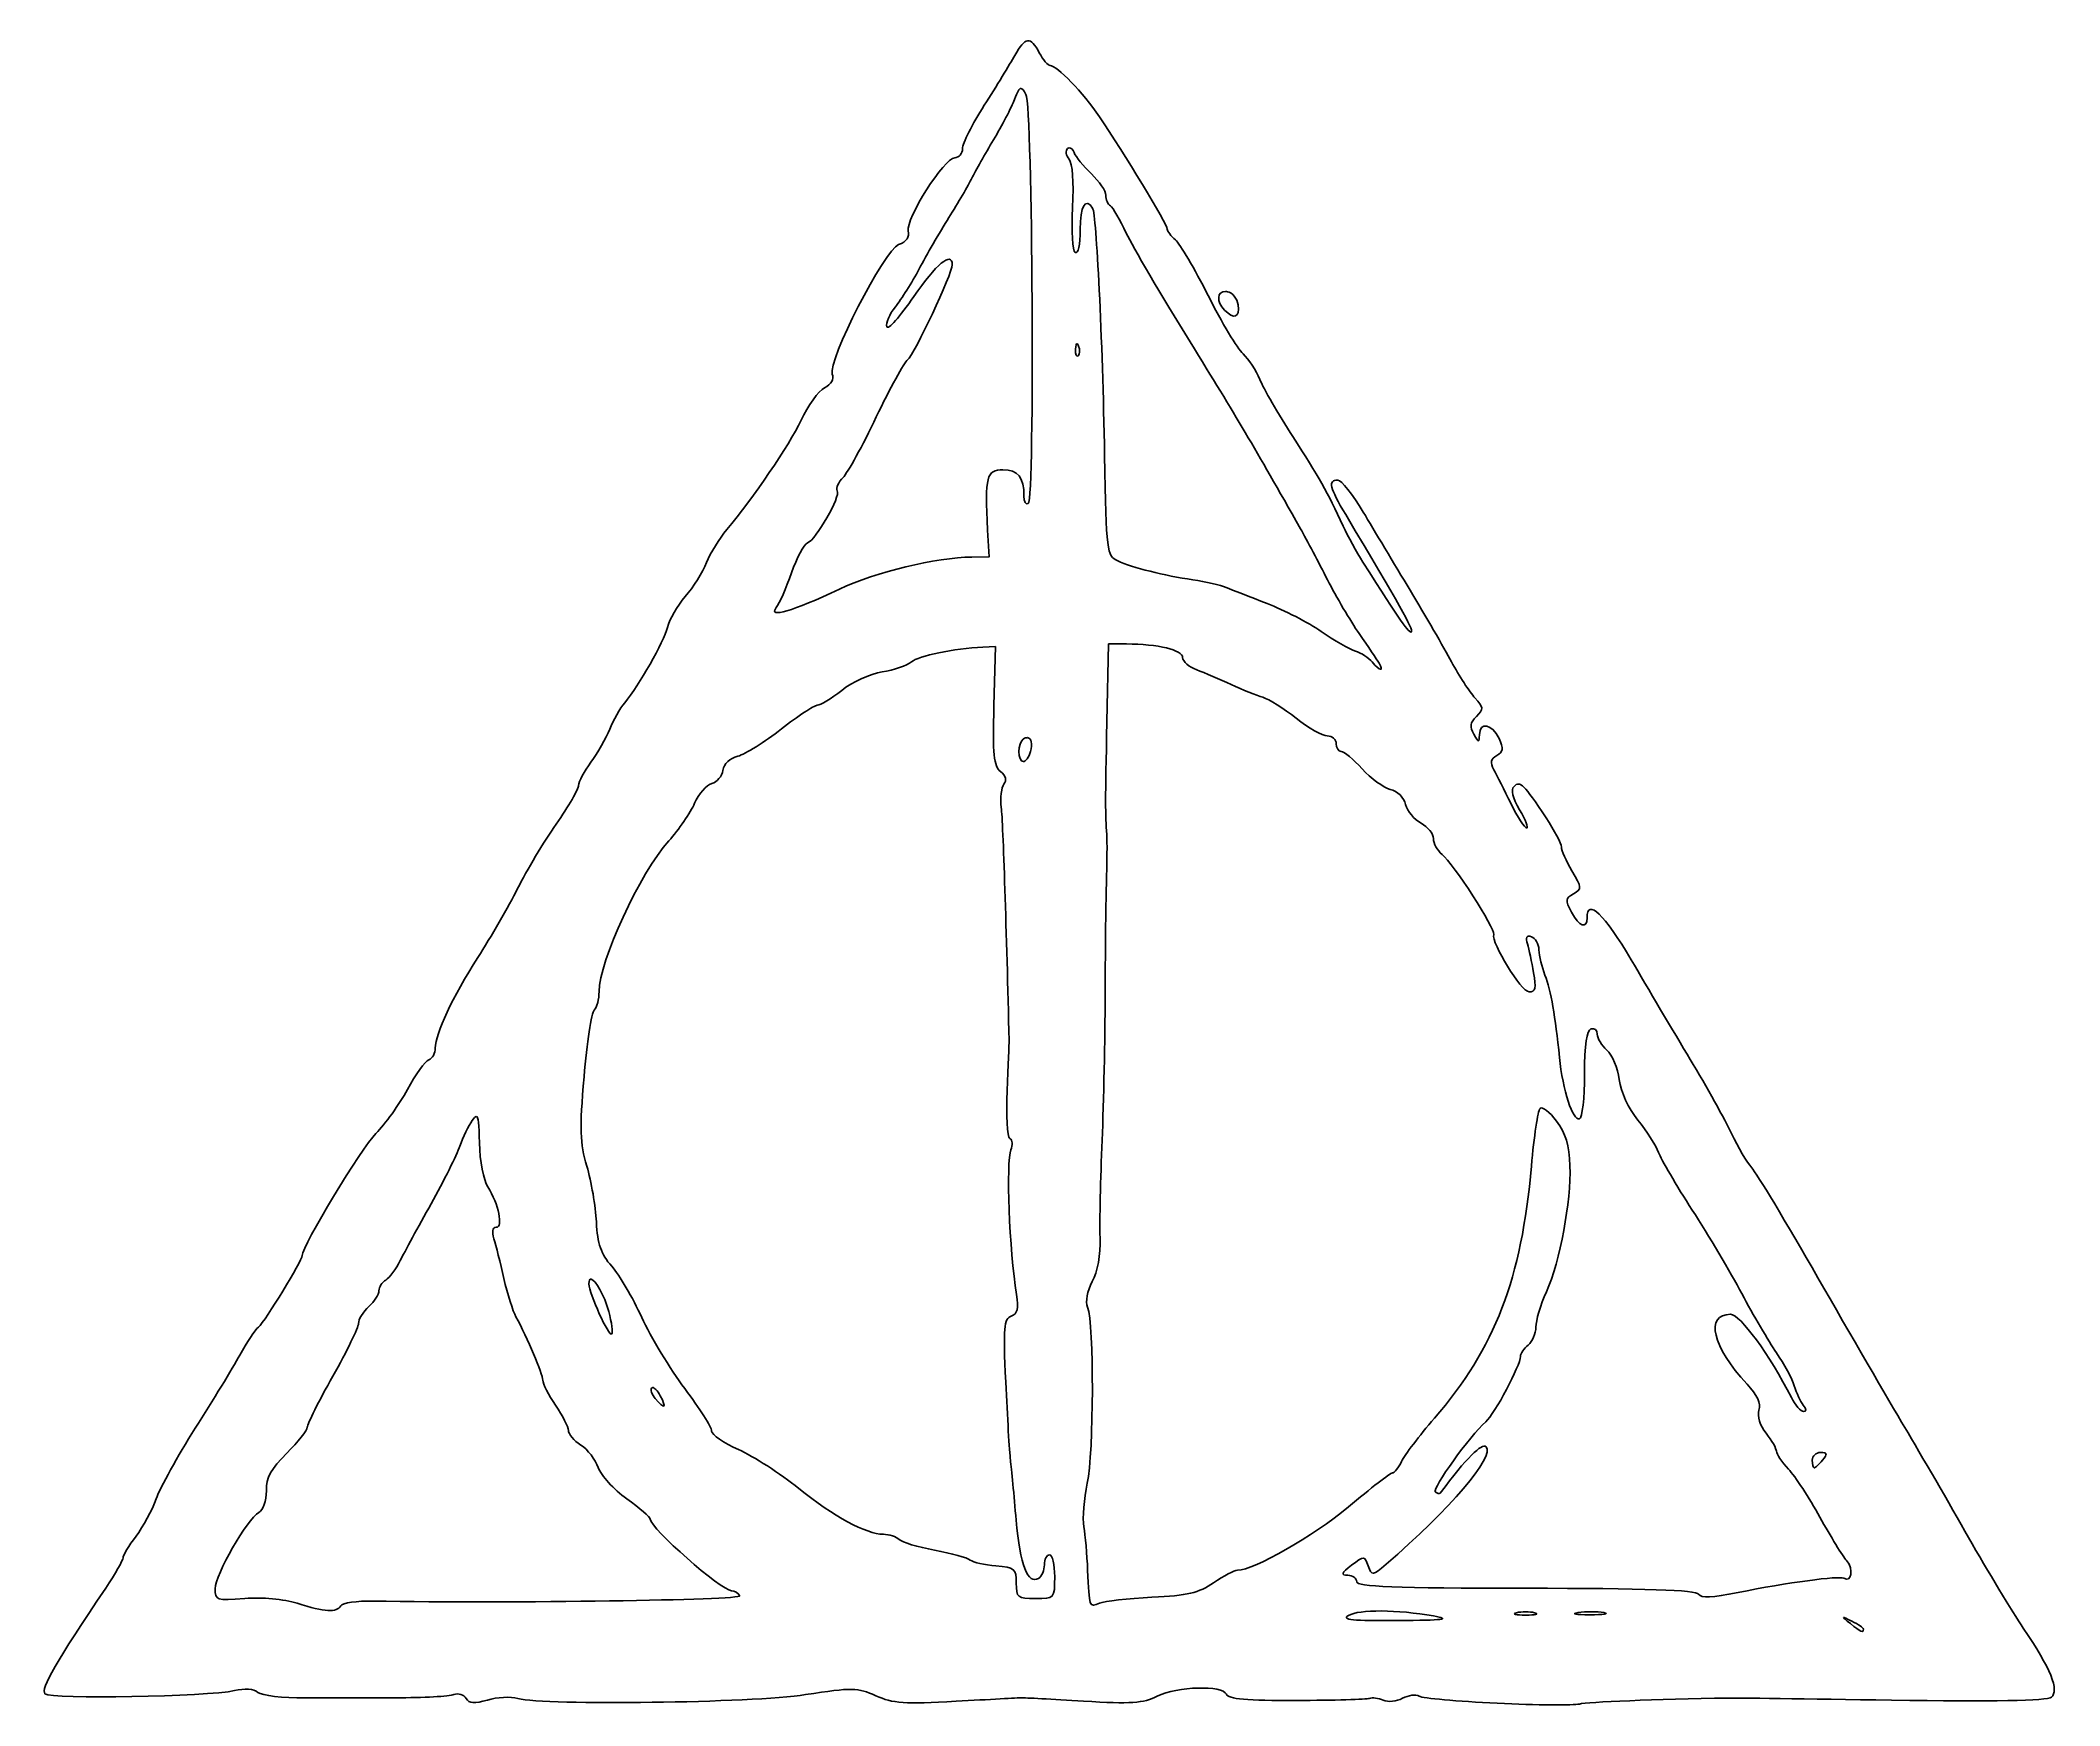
# Model space of a CAD drawing. Extents: x 45 to 156, y 129 to 221.
import ezdxf

# ---------------------------------------------------------------- set-up
doc = ezdxf.new("R2010")
doc.units = 0
doc.layers.add('Layer_1', color=7, linetype='CONTINUOUS')

msp = doc.modelspace()

# ---------------------------------------------------------------- linework, layer by layer
at = {"layer": 'Layer_1', "color": 7}
for points in [[(99.586409, 221.136242), (99.586409, 221.136242)], [(99.210481, 218.51356), (99.210481, 218.51356)], [(101.877261, 215.237135), (101.877261, 215.237135)], [(110.500473, 207.311762), (110.500473, 207.311762)], [(102.30776, 204.432765), (102.30776, 204.432765)], [(97.378243, 194.158662), (97.455411, 192.676996), (96.513938, 192.667076)], [(97.115864, 187.702829), (97.8126, 187.73866), (97.8126, 187.73866)], [(97.8126, 187.73866), (97.72661, 184.477119)], [(103.953138, 183.575329), (104.039128, 187.878668), (104.039128, 187.878668)], [(104.039128, 187.878668), (105.026906, 187.87591)], [(99.585309, 182.707716), (99.585309, 182.707716)], [(69.187438, 161.821067), (69.187438, 161.821067)], [(75.519799, 152.847284), (75.519799, 152.847284)], [(78.896546, 146.866597), (78.896546, 146.866597)], [(143.302742, 143.28866), (143.302742, 143.28866)], [(119.091716, 134.548591), (119.091716, 134.548591)], [(127.040239, 134.505044), (127.040239, 134.505044)], [(130.673297, 134.507248), (130.673297, 134.507248)], [(144.562271, 134.184236), (144.562271, 134.184236)]]:
    msp.add_lwpolyline(points, dxfattribs=at)
for points in [[(99.586409, 221.136242), (99.382614, 221.11301), (99.167267, 220.844216), (98.875342, 220.322096)], [(100.229128, 220.476438), (99.982551, 220.937171), (99.790205, 221.159472), (99.586409, 221.136242)], [(100.823889, 219.770882), (100.704478, 219.770882), (100.43681, 220.088382), (100.229128, 220.476438)], [(98.875342, 220.322096), (98.610922, 219.849168), (97.854934, 218.614491), (97.195239, 217.578699)], [(103.543585, 216.94866), (102.637923, 218.275184), (101.196654, 219.770882), (100.823889, 219.770882)], [(98.861564, 217.900607), (99.027271, 218.322834), (99.114579, 218.514028), (99.210481, 218.51356)], [(99.210481, 218.51356), (99.285072, 218.513193), (99.364622, 218.396954), (99.490499, 218.182829)], [(97.195239, 217.578699), (96.535545, 216.542904), (95.995795, 215.46937), (95.995795, 215.193037)], [(97.70401, 215.678107), (98.165471, 216.454218), (98.686496, 217.454532), (98.861564, 217.900607)], [(99.490499, 218.182829), (99.863405, 217.548492), (99.986414, 195.839124), (99.618382, 195.611667)], [(107.284684, 210.751895), (107.284684, 211.005585), (104.86659, 215.01086), (103.543585, 216.94866)], [(95.995795, 215.193037), (95.995795, 214.916702), (95.802072, 214.690882), (95.565296, 214.690882)], [(96.513385, 213.56144), (96.707046, 213.949496), (97.242551, 214.901996), (97.70401, 215.678107)], [(101.871199, 214.611507), (101.700096, 214.817676), (101.658716, 215.078718), (101.779697, 215.191384)], [(101.779697, 215.191384), (101.809942, 215.219549), (101.8434, 215.234149), (101.877261, 215.237135)], [(101.877261, 215.237135), (101.978847, 215.246098), (102.087528, 215.147176), (102.14901, 214.972551)], [(102.14901, 214.972551), (102.230984, 214.739718), (102.658153, 214.212747), (103.098202, 213.801219)], [(95.565296, 214.690882), (94.993186, 214.690882), (92.846076, 211.305378), (93.0049, 210.653781)], [(102.061368, 211.934805), (102.136902, 213.3733), (102.06561, 214.377257), (101.871199, 214.611507)], [(103.098202, 213.801219), (103.538251, 213.389691), (103.898017, 212.857318), (103.898017, 212.618313)], [(95.241181, 211.383591), (95.74703, 212.193343), (96.319727, 213.173385), (96.513385, 213.56144)], [(102.213503, 209.463706), (102.056763, 209.560585), (101.992046, 210.614625), (102.061368, 211.934805)], [(103.166003, 211.911103), (102.781309, 212.533556), (102.486906, 212.018046), (102.486906, 210.722683)], [(103.829666, 198.29002), (103.712916, 204.720866), (103.379369, 211.565872), (103.166003, 211.911103)], [(103.898017, 212.618313), (103.898017, 212.379305), (104.010519, 212.114405), (104.147716, 212.029614)], [(104.147716, 212.029614), (104.284913, 211.944821), (104.679917, 211.270693), (105.025802, 210.531409)], [(93.0049, 210.653781), (93.087856, 210.313443), (92.911569, 210.061303), (92.473529, 209.894758)], [(93.605725, 208.561368), (93.999425, 209.303839), (94.735328, 210.573839), (95.241181, 211.383591)], [(102.486906, 210.722683), (102.486906, 209.873699), (102.376026, 209.363261), (102.213503, 209.463706)], [(105.025802, 210.531409), (105.371688, 209.792125), (106.953863, 207.091496), (108.541453, 204.530329)], [(107.733372, 210.15438), (107.486617, 210.359166), (107.284684, 210.627975), (107.284684, 210.751895)], [(92.473529, 209.894758), (91.6896, 209.596709), (88.544852, 203.460806), (88.815113, 202.75652)], [(95.43135, 208.787366), (95.43135, 209.56039), (94.522228, 208.808431), (93.307518, 207.030643)], [(109.536397, 207.085764), (108.791629, 208.568622), (107.980124, 209.949591), (107.733372, 210.15438)], [(92.292729, 206.464545), (92.621058, 206.875319), (93.212023, 207.818898), (93.605725, 208.561368)], [(92.967968, 203.542551), (93.329407, 203.825039), (95.43135, 208.300369), (95.43135, 208.787366)], [(111.460689, 203.875486), (111.147005, 204.158346), (110.281164, 205.602906), (109.536397, 207.085764)], [(110.500473, 207.311762), (110.025451, 207.330482), (109.971916, 206.754427), (110.445903, 206.280437)], [(110.600795, 207.300188), (110.565413, 207.30693), (110.532141, 207.310514), (110.500473, 207.311762)], [(111.185082, 206.573686), (111.135482, 206.921353), (110.872434, 207.248414), (110.600795, 207.300188)], [(91.813174, 205.366523), (91.74876, 205.559763), (91.9644, 206.05377), (92.292729, 206.464545)], [(93.307518, 207.030643), (92.550124, 205.922159), (91.877586, 205.173285), (91.813174, 205.366523)], [(110.445903, 206.280437), (110.971446, 205.754894), (111.28421, 205.878886), (111.185082, 206.573686)], [(102.375008, 203.760283), (102.281228, 203.666503), (102.215036, 203.833192), (102.227284, 204.1307)], [(102.227284, 204.1307), (102.235745, 204.336183), (102.264983, 204.439242), (102.30776, 204.432765)], [(102.30776, 204.432765), (102.333428, 204.428879), (102.363823, 204.38545), (102.397608, 204.301024)], [(102.397608, 204.301024), (102.479145, 204.097296), (102.468787, 203.854063), (102.375008, 203.760283)], [(108.541453, 204.530329), (111.093989, 200.412473), (112.081214, 198.74036), (114.625216, 194.229218)], [(112.386731, 202.464375), (112.190908, 202.957623), (111.774374, 203.592623), (111.460689, 203.875486)], [(88.815113, 202.75652), (88.921226, 202.47999), (88.762109, 202.197497), (88.387369, 201.996944)], [(91.242114, 200.392356), (91.992769, 201.969699), (92.769363, 203.387329), (92.967968, 203.542551)], [(88.387369, 201.996944), (88.059158, 201.821289), (87.476068, 201.017947), (87.091464, 200.211559)], [(114.207397, 199.309771), (113.402034, 200.551549), (112.582554, 201.971124), (112.386731, 202.464375)], [(89.406016, 197.053647), (89.665048, 197.312676), (90.49146, 198.81501), (91.242114, 200.392356)], [(87.091464, 200.211559), (86.413332, 198.789734), (84.475478, 195.937616), (82.992626, 194.178508)], [(116.979457, 194.370882), (116.105632, 196.275803), (115.6596, 197.070634), (114.207397, 199.309771)], [(104.549002, 192.465329), (103.948168, 192.747077), (103.927216, 192.916856), (103.829666, 198.29002)], [(89.092924, 196.327145), (89.00607, 196.467678), (89.146987, 196.794615), (89.406016, 197.053647)], [(98.223256, 197.474774), (97.313217, 197.474774), (97.223699, 197.12282), (97.378243, 194.158662)], [(99.382461, 196.023976), (99.382461, 197.068134), (99.057435, 197.474774), (98.223256, 197.474774)], [(87.444792, 193.443737), (87.921406, 193.626631), (89.286224, 196.014381), (89.092924, 196.327145)], [(99.618382, 195.611667), (99.488642, 195.531482), (99.382461, 195.717065), (99.382461, 196.023976)], [(116.679046, 196.910882), (116.135579, 196.910882), (116.231924, 196.495214), (117.119465, 195.00974)], [(118.089604, 195.146993), (117.513715, 196.117132), (116.878817, 196.910882), (116.679046, 196.910882)], [(117.119465, 195.00974), (120.08743, 190.042274), (120.861565, 188.662393), (120.74591, 188.546741)], [(120.666535, 190.843105), (119.825036, 192.240105), (118.665492, 194.176855), (118.089604, 195.146993)], [(82.992626, 194.178508), (82.593138, 193.704598), (82.094347, 192.887347), (81.88358, 192.362253)], [(114.625216, 194.229218), (114.975358, 193.608329), (115.649225, 192.338329), (116.122317, 191.406996)], [(118.073619, 192.376584), (117.72103, 192.930155), (117.228668, 193.827605), (116.979457, 194.370882)], [(86.567809, 191.795051), (86.861241, 192.629269), (87.256036, 193.371302), (87.444792, 193.443737)], [(96.513938, 192.667076), (94.514382, 192.646166), (91.24843, 191.854081), (89.204823, 190.894367)], [(81.88358, 192.362253), (81.672814, 191.837159), (81.144192, 190.992132), (80.70894, 190.484812)], [(85.723346, 189.878477), (85.894378, 190.098252), (86.274379, 190.960834), (86.567809, 191.795051)], [(108.695795, 191.414715), (107.115469, 191.639651), (105.362019, 192.084081), (104.549002, 192.465329)], [(120.74591, 188.546741), (120.62797, 188.428801), (120.16867, 189.087318), (118.073619, 192.376584)], [(80.70894, 190.484812), (80.273689, 189.977492), (79.830896, 189.215492), (79.72502, 188.791479)], [(89.204823, 190.894367), (86.612363, 189.676903), (85.259206, 189.282069), (85.723346, 189.878477)], [(110.530239, 190.992482), (110.219795, 191.125327), (109.394295, 191.315293), (108.695795, 191.414715)], [(112.788017, 190.105576), (111.856684, 190.460592), (110.840684, 190.85964), (110.530239, 190.992482)], [(116.122317, 191.406996), (116.595412, 190.475662), (117.37929, 189.142162), (117.864709, 188.443662)], [(122.955733, 186.891993), (122.538216, 187.668105), (121.508035, 189.446105), (120.666535, 190.843105)], [(115.775605, 188.562173), (115.063738, 189.055927), (113.71935, 189.750563), (112.788017, 190.105576)], [(79.72502, 188.791479), (79.521956, 187.978227), (78.166801, 185.587746), (77.368575, 184.634216)], [(117.655247, 187.479035), (117.333381, 187.581191), (116.487473, 188.068417), (115.775605, 188.562173)], [(117.864709, 188.443662), (118.350132, 187.745162), (118.842866, 187.014912), (118.959424, 186.820885)], [(93.173573, 186.884275), (93.568901, 187.215417), (95.521058, 187.620945), (97.115864, 187.702829)], [(105.026906, 187.87591), (106.769676, 187.871099), (108.13135, 187.544085), (108.13135, 187.130118)], [(108.13135, 187.130118), (108.13135, 186.913753), (108.4806, 186.606026), (108.907461, 186.44661)], [(118.582942, 186.880417), (118.394697, 187.107239), (117.977113, 187.376879), (117.655247, 187.479035)], [(89.334357, 185.316618), (89.904279, 185.769536), (90.906323, 186.227459), (91.560715, 186.334715)], [(91.560715, 186.334715), (92.215106, 186.441973), (92.940739, 186.689242), (93.173573, 186.884275)], [(108.907461, 186.44661), (109.334323, 186.287191), (110.191573, 185.921606), (110.812461, 185.633567)], [(118.959424, 186.820885), (119.250271, 186.336732), (119.001532, 186.376049), (118.582942, 186.880417)], [(124.244475, 184.902104), (123.952979, 185.22025), (123.373253, 186.115882), (122.955733, 186.891993)], [(87.984432, 184.492551), (88.157115, 184.49265), (88.764432, 184.863699), (89.334357, 185.316618)], [(110.812461, 185.633567), (111.43335, 185.345529), (112.215594, 185.029736), (112.550442, 184.93187)], [(112.550442, 184.93187), (112.885291, 184.834001), (113.710791, 184.315161), (114.384887, 183.77928)], [(124.324401, 183.873536), (124.73638, 184.285519), (124.729587, 184.372635), (124.244475, 184.902104)], [(77.368575, 184.634216), (77.108696, 184.323771), (76.736555, 183.6652), (76.541754, 183.171289)], [(86.008326, 183.187827), (86.92241, 183.905416), (87.811745, 184.492455), (87.984432, 184.492551)], [(97.72661, 184.477119), (97.654694, 181.760646), (97.715499, 181.153366), (98.091515, 180.841301)], [(114.384887, 183.77928), (115.058983, 183.243396), (115.832489, 182.803937), (116.104128, 182.802526)], [(124.178881, 182.90009), (123.945114, 183.302341), (123.978664, 183.5278), (124.324401, 183.873536)], [(76.541754, 183.171289), (76.346953, 182.677377), (75.881825, 181.859212), (75.508225, 181.352829)], [(83.609437, 181.687418), (84.014739, 181.795094), (85.094239, 182.470234), (86.008326, 183.187827)], [(99.349388, 181.388107), (99.028589, 181.388107), (99.023565, 182.436229), (99.343326, 182.633853)], [(99.343326, 182.633853), (99.436775, 182.69161), (99.51797, 182.714867), (99.585309, 182.707716)], [(99.585309, 182.707716), (99.787318, 182.686267), (99.861446, 182.391782), (99.742405, 181.936566)], [(103.945422, 177.366993), (103.863546, 178.464502), (103.864619, 179.15944), (103.953138, 183.575329)], [(116.104128, 182.802526), (116.375767, 182.801019), (116.598017, 182.609271), (116.598017, 182.376438)], [(124.49197, 182.870327), (124.484102, 182.417524), (124.457895, 182.419979), (124.178881, 182.90009)], [(125.574007, 182.666926), (125.208552, 183.469019), (124.50467, 183.601418), (124.49197, 182.870327)], [(125.448881, 181.722145), (125.808994, 181.923674), (125.832396, 182.099832), (125.574007, 182.666926)], [(82.785921, 180.904141), (82.838332, 181.260303), (83.16249, 181.568676), (83.609437, 181.687418)], [(99.742405, 181.936566), (99.663572, 181.635108), (99.486506, 181.388107), (99.349388, 181.388107)], [(116.598017, 182.376438), (116.598017, 182.143605), (116.722167, 181.953105), (116.873624, 181.953105)], [(116.873624, 181.953105), (117.025081, 181.953105), (117.543205, 181.519713), (118.025113, 180.990131)], [(125.289028, 180.937765), (125.075064, 181.343668), (125.114211, 181.534854), (125.448881, 181.722145)], [(75.508225, 181.352829), (75.134628, 180.846443), (74.829128, 180.272559), (74.829128, 180.077317)], [(82.168007, 180.178189), (82.460572, 180.254697), (82.738392, 180.581163), (82.785921, 180.904141)], [(98.091515, 180.841301), (98.383384, 180.59907), (98.45025, 180.355072), (98.280581, 180.15063)], [(118.025113, 180.990131), (118.507022, 180.46055), (119.206326, 179.950504), (119.57954, 179.856831)], [(126.235466, 179.060327), (125.870835, 179.797632), (125.444679, 180.64249), (125.289028, 180.937765)], [(128.169128, 178.284216), (126.938459, 180.152975), (126.736526, 180.351279), (126.404136, 180.018889)], [(74.829128, 180.077317), (74.829128, 179.882079), (74.273043, 178.922241), (73.593302, 177.944666)], [(81.223225, 179.090643), (81.450194, 179.612043), (81.875438, 180.101682), (82.168007, 180.178189)], [(98.280581, 180.15063), (98.13627, 179.976728), (98.069849, 179.390363), (98.133408, 178.847557)], [(119.57954, 179.856831), (119.976818, 179.757122), (120.327372, 179.41057), (120.425103, 179.021188)], [(126.404136, 180.018889), (126.208705, 179.823458), (126.306947, 179.408417), (126.710062, 178.725188)], [(79.801641, 177.014216), (80.356527, 177.635105), (80.996257, 178.569246), (81.223225, 179.090643)], [(98.133408, 178.847557), (98.22169, 178.093617), (98.430867, 171.814144), (98.56115, 166.007549)], [(120.425103, 179.021188), (120.51691, 178.655391), (120.899959, 178.191765), (121.276181, 177.990417)], [(127.100872, 177.719771), (126.989422, 177.719771), (126.6001, 178.323021), (126.235466, 179.060327)], [(126.710062, 178.725188), (127.036432, 178.172029), (127.212319, 177.719771), (127.100872, 177.719771)], [(129.010833, 176.677423), (129.008008, 176.862578), (128.629122, 177.585716), (128.169128, 178.284216)], [(73.593302, 177.944666), (72.913562, 176.96709), (71.95568, 175.366196), (71.464509, 174.387122)], [(75.958017, 168.702991), (75.958017, 170.378525), (78.195884, 175.217459), (79.801641, 177.014216)], [(103.928884, 174.615327), (103.96419, 175.779493), (103.971471, 177.017743), (103.945422, 177.366993)], [(121.276181, 177.990417), (121.652403, 177.789068), (121.960239, 177.407303), (121.960239, 177.142096)], [(121.960239, 177.142096), (121.960239, 176.876886), (122.172617, 176.485314), (122.432078, 176.272279)], [(122.432078, 176.272279), (123.059086, 175.757472), (125.37703, 172.168717), (125.281312, 171.860903)], [(129.595121, 175.358915), (129.276571, 175.898817), (129.013656, 176.492268), (129.010833, 176.677423)], [(129.675049, 174.098284), (130.147435, 174.362645), (130.143182, 174.430017), (129.595121, 175.358915)], [(71.464509, 174.387122), (70.973338, 173.408048), (69.989957, 171.700397), (69.279493, 170.592006)], [(103.858328, 168.406438), (103.861687, 170.65716), (103.893558, 173.45116), (103.928884, 174.615327)], [(129.567009, 173.087909), (129.219178, 173.737833), (129.231017, 173.849791), (129.675049, 174.098284)], [(132.86438, 170.452549), (131.401888, 172.953707), (130.426906, 173.884859), (130.426906, 172.780882)], [(130.426906, 172.780882), (130.426906, 172.126674), (129.999918, 172.279009), (129.567009, 173.087909)], [(125.281312, 171.860903), (125.136058, 171.393794), (126.798157, 168.68866), (127.230409, 168.68866)], [(127.136703, 171.332286), (127.030093, 171.69337), (127.101386, 171.819659), (127.363251, 171.732469)], [(127.363251, 171.732469), (127.573569, 171.662441), (127.759914, 171.33481), (127.777215, 171.004866)], [(69.279493, 170.592006), (67.867815, 168.38964), (66.926906, 166.389308), (66.926906, 165.590828)], [(127.480108, 169.746993), (127.376947, 170.329077), (127.222329, 171.042283), (127.136703, 171.332286)], [(127.777215, 171.004866), (127.794518, 170.67492), (127.943012, 170.050766), (128.106842, 169.617456)], [(136.114344, 164.966301), (135.211764, 166.47017), (133.749313, 168.939132), (132.86438, 170.452549)], [(127.230409, 168.68866), (127.580731, 168.68866), (127.630428, 168.898825), (127.480108, 169.746993)], [(128.106842, 169.617456), (128.435295, 168.748734), (128.681074, 167.350704), (128.90555, 165.07875)], [(75.69233, 167.686548), (75.838468, 167.834009), (75.958017, 168.291531), (75.958017, 168.702991)], [(103.692412, 160.504216), (103.780161, 162.599716), (103.85497, 166.155716), (103.858328, 168.406438)], [(75.131193, 164.001674), (75.293711, 165.880998), (75.54619, 167.539087), (75.69233, 167.686548)], [(98.56115, 166.007549), (98.564632, 165.852327), (98.519485, 164.607151), (98.460828, 163.240998)], [(130.289102, 164.150504), (130.291383, 165.786315), (130.401331, 166.563467), (130.64188, 166.64365)], [(130.64188, 166.64365), (130.834088, 166.70772), (130.99135, 166.57873), (130.99135, 166.357019)], [(130.99135, 166.357019), (130.99135, 166.135308), (131.229662, 165.738295), (131.520517, 165.475075)], [(66.566409, 164.941497), (66.368109, 164.865401), (65.837937, 164.126823), (65.387911, 163.29998)], [(66.926906, 165.590828), (66.926906, 165.309862), (66.764707, 165.01759), (66.566409, 164.941497)], [(128.90555, 165.07875), (129.084112, 163.271492), (129.643672, 161.558025), (130.014596, 161.682714)], [(131.520517, 165.475075), (131.811372, 165.211854), (132.118247, 164.480289), (132.202922, 163.848989)], [(138.394722, 160.874079), (138.042853, 161.620932), (137.016922, 163.462432), (136.114344, 164.966301)], [(75.282778, 159.07822), (74.902833, 160.357635), (74.880188, 161.099064), (75.131193, 164.001674)], [(130.014596, 161.682714), (130.163714, 161.732842), (130.287409, 162.843443), (130.289102, 164.150504)], [(132.202922, 163.848989), (132.294924, 163.163068), (132.707281, 162.264628), (133.227631, 161.617119)], [(65.387911, 163.29998), (64.937886, 162.473133), (64.158535, 161.38544), (63.655993, 160.882899)], [(98.460828, 163.240998), (98.402171, 161.874845), (98.467141, 160.687683), (98.605247, 160.60233)], [(68.282343, 160.183408), (68.453466, 160.674294), (68.758404, 161.310914), (68.959786, 161.598377)], [(68.959786, 161.598377), (69.05916, 161.740225), (69.132354, 161.822332), (69.187438, 161.821067)], [(69.187438, 161.821067), (69.308627, 161.81829), (69.340976, 161.414123), (69.363277, 160.365859)], [(127.837297, 162.260386), (127.714691, 162.13778), (127.499271, 160.70844), (127.35829, 159.083732)], [(128.7457, 161.564203), (128.368625, 162.069736), (127.959903, 162.382992), (127.837297, 162.260386)], [(129.48543, 159.088143), (129.445405, 160.238673), (129.252224, 160.885103), (128.7457, 161.564203)], [(133.227631, 161.617119), (133.706548, 161.021171), (134.21833, 160.218593), (134.364786, 159.833385)], [(63.655993, 160.882899), (62.849133, 160.076039), (59.589128, 154.677998), (59.589128, 154.148701)], [(69.363277, 160.365859), (69.384751, 159.35657), (69.580393, 158.322917), (69.823542, 157.93445)], [(98.605247, 160.60233), (98.743349, 160.516975), (98.769884, 160.2376), (98.663675, 159.981661)], [(103.575556, 155.141993), (103.552258, 155.995716), (103.604661, 158.408716), (103.692412, 160.504216)], [(139.508176, 158.991129), (139.247736, 159.280017), (138.746594, 160.127226), (138.394722, 160.874079)], [(66.696497, 157.004547), (67.397636, 158.26198), (68.111218, 159.692519), (68.282343, 160.183408)], [(98.663675, 159.981661), (98.389367, 159.320626), (98.577854, 154.446479), (98.972356, 152.003925)], [(134.364786, 159.833385), (134.511243, 159.448177), (135.350868, 158.017197), (136.230651, 156.653423)], [(75.810841, 156.000784), (75.766473, 156.865203), (75.52878, 158.249847), (75.282778, 159.07822)], [(127.35829, 159.083732), (126.81714, 152.847417), (125.361172, 149.062486), (122.007644, 145.174367)], [(128.18401, 152.146137), (128.940097, 153.855402), (129.553606, 157.128417), (129.48543, 159.088143)], [(143.156672, 152.923351), (141.410622, 155.971744), (139.768614, 158.702244), (139.508176, 158.991129)], [(64.997652, 153.871993), (65.230796, 154.33766), (65.995358, 155.747117), (66.696497, 157.004547)], [(69.823542, 157.93445), (70.418771, 156.983482), (70.683797, 155.706438), (70.286011, 155.706438)], [(76.653099, 153.561106), (76.054808, 154.242929), (75.874203, 154.766302), (75.810841, 156.000784)], [(136.230651, 156.653423), (137.110433, 155.289649), (138.339728, 153.217102), (138.962474, 152.047469)], [(70.286011, 155.706438), (70.083926, 155.706438), (70.037791, 155.471807), (70.160885, 155.071438)], [(70.160885, 155.071438), (70.268265, 154.722188), (70.515299, 153.737938), (70.709897, 152.884216)], [(103.148915, 152.709481), (103.444119, 153.264059), (103.602226, 154.164195), (103.575556, 155.141993)], [(59.589128, 154.148701), (59.589128, 153.854577), (57.559967, 150.536875), (57.175908, 150.203105)], [(64.19839, 152.799326), (64.405016, 152.923456), (64.764505, 153.406327), (64.997652, 153.871993)], [(63.822461, 152.208423), (63.822461, 152.409484), (63.991764, 152.675196), (64.19839, 152.799326)], [(70.709897, 152.884216), (70.904495, 152.030493), (71.203436, 151.077993), (71.37411, 150.767549)], [(75.399635, 152.59152), (75.39675, 152.78377), (75.443509, 152.859978), (75.519799, 152.847284)], [(76.660815, 149.823868), (76.495701, 149.658757), (75.407819, 152.0461), (75.399635, 152.59152)], [(75.519799, 152.847284), (75.74867, 152.809193), (76.246315, 151.970913), (76.489938, 151.065203)], [(78.309501, 150.734475), (77.817624, 151.811678), (77.072038, 153.083673), (76.653099, 153.561106)], [(102.891497, 151.298369), (102.762922, 151.622205), (102.862973, 152.172307), (103.148915, 152.709481)], [(147.948938, 144.661736), (147.059119, 146.157127), (144.902722, 149.874962), (143.156672, 152.923351)], [(63.258017, 151.331993), (63.568461, 151.612943), (63.822461, 152.00736), (63.822461, 152.208423)], [(98.972356, 152.003925), (99.099576, 151.216254), (99.031933, 150.942792), (98.675802, 150.806132)], [(127.604684, 150.201451), (127.604684, 150.550768), (127.865418, 151.425909), (128.18401, 152.146137)], [(138.962474, 152.047469), (139.58522, 150.877833), (140.4424, 149.412882), (140.866924, 148.791993)], [(61.282461, 147.494982), (62.058573, 148.871749), (62.693573, 150.182943), (62.693573, 150.409257)], [(62.693573, 150.409257), (62.693573, 150.635573), (62.947573, 151.051044), (63.258017, 151.331993)], [(71.37411, 150.767549), (72.001944, 149.625559), (72.853573, 147.61588), (72.853573, 147.276703)], [(76.489938, 151.065203), (76.654618, 150.453041), (76.731458, 149.894514), (76.660815, 149.823868)], [(80.682482, 146.808169), (79.869055, 147.890308), (78.801378, 149.657273), (78.309501, 150.734475)], [(98.675802, 150.806132), (98.270543, 150.650619), (98.233806, 150.206384), (98.376492, 147.170316)], [(102.876062, 141.595327), (103.236248, 143.249459), (103.247661, 150.401318), (102.891497, 151.298369)], [(138.345113, 150.90866), (136.911828, 150.90866), (137.333634, 149.113165), (139.250208, 147.056214)], [(141.696502, 146.322549), (140.495934, 148.669232), (138.859401, 150.90866), (138.345113, 150.90866)], [(57.175908, 150.203105), (56.997301, 150.047882), (56.534236, 149.349382), (56.146787, 148.650882)], [(126.758017, 148.586389), (126.758017, 148.738868), (126.948517, 149.022092), (127.18135, 149.215327)], [(127.18135, 149.215327), (127.414184, 149.408561), (127.604684, 149.852133), (127.604684, 150.201451)], [(56.146787, 148.650882), (55.759339, 147.952382), (54.653538, 146.138887), (53.69002, 144.620947)], [(124.841993, 144.98034), (125.337547, 145.41665), (126.758017, 148.090025), (126.758017, 148.586389)], [(140.866924, 148.791993), (141.291451, 148.171105), (141.735175, 147.345605), (141.853048, 146.957549)], [(59.87135, 144.682132), (59.87135, 144.852219), (60.50635, 146.118214), (61.282461, 147.494982)], [(72.853573, 147.276703), (72.853573, 147.084639), (73.171073, 146.460369), (73.559128, 145.889293)], [(98.376492, 147.170316), (98.465894, 145.268153), (98.583826, 143.330993), (98.63832, 142.865327)], [(139.250208, 147.056214), (139.819301, 146.44544), (140.024076, 145.995391), (139.904501, 145.618647)], [(141.853048, 146.957549), (141.970921, 146.569493), (142.19391, 146.093243), (142.349141, 145.899216)], [(73.559128, 145.889293), (73.947184, 145.318219), (74.264684, 144.692902), (74.264684, 144.499678)], [(79.05695, 146.258606), (78.860675, 146.49519), (78.771355, 146.759601), (78.858511, 146.846754)], [(78.858511, 146.846754), (78.869405, 146.857648), (78.88204, 146.864181), (78.896546, 146.866597)], [(78.896546, 146.866597), (78.998081, 146.883508), (79.180405, 146.700075), (79.332006, 146.416806)], [(79.332006, 146.416806), (79.701675, 145.726075), (79.564334, 145.647245), (79.05695, 146.258606)], [(82.164149, 144.472119), (82.162656, 144.674687), (81.495906, 145.72603), (80.682482, 146.808169)], [(142.362369, 145.546438), (142.214371, 145.546438), (141.914886, 145.895688), (141.696502, 146.322549)], [(142.349141, 145.899216), (142.520766, 145.684704), (142.525996, 145.546438), (142.362369, 145.546438)], [(122.007644, 145.174367), (121.179861, 144.214628), (120.365825, 143.144021), (120.198555, 142.794771)], [(122.061661, 141.117423), (121.876453, 141.302631), (123.97228, 144.214609), (124.841993, 144.98034)], [(139.904501, 145.618647), (139.797059, 145.280127), (139.948214, 144.793311), (140.299722, 144.34644)], [(53.69002, 144.620947), (52.726503, 143.103006), (51.759722, 141.35482), (51.541384, 140.73598)], [(58.742461, 143.255586), (59.36335, 143.8703), (59.87135, 144.512045), (59.87135, 144.682132)], [(74.264684, 144.499678), (74.264684, 144.306455), (74.572851, 143.94652), (74.949293, 143.699866)], [(74.949293, 143.699866), (75.325732, 143.453213), (75.75793, 142.895556), (75.909509, 142.460733)], [(83.648573, 143.445756), (82.833656, 143.807802), (82.16556, 144.269552), (82.164149, 144.472119)], [(124.864591, 143.601749), (124.632297, 143.834043), (123.781052, 142.977942), (122.331206, 141.054033)], [(140.299722, 144.34644), (140.612887, 143.948318), (140.869128, 143.502788), (140.869128, 143.355908)], [(151.466242, 138.593958), (150.421543, 140.435842), (148.838756, 143.166342), (147.948938, 144.661736)], [(57.613573, 141.174748), (57.613573, 141.923644), (57.864417, 142.386274), (58.742461, 143.255586)], [(86.964684, 141.30704), (85.955739, 142.121457), (84.463489, 143.08371), (83.648573, 143.445756)], [(98.63832, 142.865327), (98.692815, 142.39966), (98.833646, 140.911635), (98.951409, 139.558585)], [(119.349684, 137.129931), (122.842793, 140.122756), (125.373709, 143.092631), (124.864591, 143.601749)], [(120.198555, 142.794771), (120.031284, 142.445521), (119.805501, 142.159771), (119.69695, 142.159771)], [(140.869128, 143.355908), (140.869128, 143.209031), (141.168247, 142.765976), (141.533894, 142.371438)], [(142.844684, 142.865327), (142.844684, 143.09816), (143.050906, 143.28866), (143.302742, 143.28866)], [(142.951067, 142.441993), (142.892461, 142.441993), (142.844684, 142.632493), (142.844684, 142.865327)], [(143.409128, 142.865327), (143.215893, 142.632493), (143.009671, 142.441993), (142.951067, 142.441993)], [(143.302742, 143.28866), (143.677761, 143.28866), (143.696873, 143.21204), (143.409128, 142.865327)], [(75.909509, 142.460733), (76.06109, 142.025908), (76.768923, 141.250767), (77.482677, 140.738187)], [(102.683688, 139.196438), (102.60356, 139.662105), (102.690171, 140.741605), (102.876062, 141.595327)], [(119.69695, 142.159771), (119.588401, 142.159771), (118.497432, 141.319576), (117.272703, 140.292803)], [(141.533894, 142.371438), (141.899541, 141.976897), (142.679575, 140.783472), (143.266914, 139.71954)], [(51.541384, 140.73598), (51.323042, 140.117143), (50.821996, 139.187779), (50.42793, 138.671129)], [(57.195201, 139.978061), (57.437449, 140.113632), (57.613573, 140.617325), (57.613573, 141.174748)], [(77.482677, 140.738187), (78.196434, 140.225606), (78.780239, 139.719596), (78.780239, 139.613706)], [(91.635682, 138.779167), (90.667476, 138.789541), (88.895261, 139.748685), (86.964684, 141.30704)], [(117.272703, 140.292803), (115.321831, 138.657261), (112.066287, 136.797549), (111.154216, 136.797549)], [(122.331206, 141.054033), (122.282466, 140.989359), (122.161196, 141.017889), (122.061661, 141.117423)], [(54.79135, 135.778902), (54.79135, 136.535506), (56.557937, 139.621433), (57.195201, 139.978061)], [(78.780239, 139.613706), (78.780239, 139.120591), (82.696654, 135.66866), (83.256106, 135.66866)], [(98.951409, 139.558585), (99.167501, 137.075851), (99.589181, 135.978822), (100.186132, 136.347757)], [(102.893701, 136.797549), (102.858322, 137.651271), (102.763817, 138.730771), (102.683688, 139.196438)], [(143.266914, 139.71954), (143.854255, 138.655607), (144.519991, 137.570937), (144.746376, 137.309077)], [(50.42793, 138.671129), (50.03386, 138.154479), (49.71135, 137.618076), (49.71135, 137.47885)], [(92.495026, 138.491983), (92.340379, 138.646629), (91.953887, 138.775752), (91.635682, 138.779167)], [(94.4568, 137.90108), (93.532655, 138.071221), (92.649675, 138.337334), (92.495026, 138.491983)], [(154.475877, 133.607665), (153.865295, 134.508371), (152.510942, 136.752072), (151.466242, 138.593958)], [(49.71135, 137.47885), (49.71135, 137.339624), (49.282663, 136.589421), (48.75885, 135.811975)], [(96.422986, 137.356479), (96.265797, 137.485793), (95.380948, 137.730943), (94.4568, 137.90108)], [(97.834097, 137.030159), (97.215175, 137.080533), (96.580175, 137.227165), (96.422986, 137.356479)], [(98.959128, 136.085378), (98.959128, 136.876803), (98.877995, 136.945202), (97.834097, 137.030159)], [(100.186132, 136.347757), (100.3649, 136.458244), (100.51135, 136.795023), (100.51135, 137.096307)], [(100.51135, 137.096307), (100.51135, 137.39759), (100.63835, 137.644216), (100.793573, 137.644216)], [(100.793573, 137.644216), (100.948795, 137.644216), (101.075795, 137.101378), (101.075795, 136.438156)], [(117.233017, 136.521389), (116.833955, 136.526458), (116.874764, 136.63145), (117.444684, 137.069298)], [(117.444684, 137.069298), (118.142656, 137.60552), (118.152105, 137.605571), (118.361906, 137.038428)], [(118.361906, 137.038428), (118.571058, 136.473036), (118.584195, 136.474077), (119.349684, 137.129931)], [(144.746376, 137.309077), (145.139049, 136.854877), (145.003845, 136.086039), (144.577703, 136.349408)], [(100.017461, 135.232096), (99.027883, 135.232037), (98.959128, 135.287657), (98.959128, 136.085378)], [(101.075795, 136.438156), (101.075795, 135.232796), (101.075284, 135.232164), (100.017461, 135.232096)], [(103.545239, 134.977436), (102.978514, 134.729374), (102.979505, 134.727122), (102.893701, 136.797549)], [(109.840118, 136.106325), (109.015855, 135.538494), (108.409523, 135.395966), (106.438017, 135.304856)], [(111.154216, 136.797549), (110.983003, 136.797549), (110.391739, 136.486334), (109.840118, 136.106325)], [(117.727456, 136.162549), (117.727132, 136.356577), (117.504656, 136.517946), (117.233017, 136.521389)], [(127.055121, 135.803156), (119.785421, 135.808306), (117.728021, 135.887588), (117.727456, 136.162549)], [(144.577703, 136.349408), (144.331919, 136.501314), (141.457844, 136.114216), (138.752461, 135.565031)], [(48.75885, 135.811975), (46.052043, 131.794477), (45.154985, 130.234245), (45.406908, 129.982323)], [(56.421294, 135.237608), (54.859665, 135.116185), (54.79135, 135.138856), (54.79135, 135.778902)], [(59.314072, 134.97082), (58.567117, 135.20351), (57.385269, 135.312561), (56.421294, 135.237608)], [(61.711857, 134.831363), (61.477446, 134.452079), (60.865458, 134.487538), (59.314072, 134.97082)], [(63.492284, 135.095396), (62.612089, 135.110348), (61.810962, 134.991719), (61.711857, 134.831363)], [(83.718575, 135.386988), (83.865714, 135.14892), (71.142945, 134.96543), (63.492284, 135.095396)], [(83.256106, 135.66866), (83.41485, 135.66866), (83.622871, 135.541844), (83.718575, 135.386988)], [(106.438017, 135.304856), (105.118628, 135.243879), (103.816878, 135.096336), (103.545239, 134.977436)], [(136.57957, 135.480144), (136.440553, 135.702871), (133.627345, 135.798499), (127.055121, 135.803156)], [(138.752461, 135.565031), (137.311172, 135.272454), (136.723504, 135.249535), (136.57957, 135.480144)], [(119.984684, 134.018871), (117.502178, 133.998415), (116.86461, 134.065198), (117.272703, 134.302197)], [(117.272703, 134.302197), (117.565173, 134.472049), (118.241072, 134.553832), (119.091716, 134.548591)], [(119.091716, 134.548591), (119.942356, 134.543347), (120.967692, 134.450755), (121.960239, 134.272981)], [(121.960239, 134.272981), (122.963615, 134.093267), (122.54887, 134.040009), (119.984684, 134.018871)], [(127.040239, 134.32259), (126.496961, 134.32259), (126.274711, 134.38114), (126.54635, 134.452127)], [(126.54635, 134.452127), (126.68217, 134.487619), (126.861203, 134.505044), (127.040239, 134.505044)], [(127.040239, 134.505044), (127.219273, 134.505044), (127.398309, 134.487619), (127.534128, 134.452127)], [(127.534128, 134.452127), (127.805767, 134.38114), (127.583517, 134.32259), (127.040239, 134.32259)], [(130.568017, 134.338025), (129.791906, 134.340144), (129.50788, 134.394974), (129.936875, 134.459843)], [(129.936875, 134.459843), (130.151372, 134.492287), (130.417536, 134.507945), (130.673297, 134.507248)], [(131.347986, 134.455985), (131.695103, 134.388997), (131.344128, 134.336049), (130.568017, 134.338025)], [(130.673297, 134.507248), (130.929064, 134.506551), (131.174428, 134.489479), (131.347986, 134.455985)], [(144.944812, 133.849648), (144.681778, 134.060383), (144.55094, 134.167187), (144.562271, 134.184236)], [(144.562271, 134.184236), (144.5736, 134.201285), (144.727016, 134.128588), (145.031906, 133.980839)], [(145.666906, 133.54207), (145.666906, 133.326108), (145.520619, 133.38833), (144.944812, 133.849648)], [(145.031906, 133.980839), (145.381156, 133.811593), (145.666906, 133.614221), (145.666906, 133.54207)], [(156.026996, 129.790499), (156.48119, 130.167446), (155.992124, 131.370955), (154.475877, 133.607665)], [(55.852438, 130.159262), (56.421833, 130.290402), (56.915947, 130.251534), (57.15, 130.057286)], [(87.346124, 129.933814), (89.936653, 130.336732), (90.200632, 130.332634), (91.219514, 129.873182)], [(106.731263, 129.846173), (107.832833, 130.395708), (110.345149, 130.466576), (110.542366, 129.95366)], [(45.406908, 129.982323), (45.710229, 129.679001), (54.406797, 129.826307), (55.852438, 130.159262)], [(57.15, 130.057286), (57.359863, 129.883116), (58.520635, 129.748191), (59.758351, 129.754118)], [(59.758351, 129.754118), (60.984785, 129.759988), (63.229149, 129.764628), (64.746299, 129.764591)], [(64.746299, 129.764591), (66.263449, 129.764551), (67.705196, 129.841544), (67.949961, 129.935468)], [(67.949961, 129.935468), (68.194727, 130.029394), (68.49979, 129.936693), (68.627955, 129.729313)], [(68.627955, 129.729313), (68.807149, 129.439372), (69.078054, 129.418409), (69.799287, 129.638915)], [(69.799287, 129.638915), (70.315147, 129.796632), (71.074243, 129.835217), (71.486559, 129.724355)], [(71.486559, 129.724355), (72.955232, 129.329458), (84.434513, 129.480958), (87.346124, 129.933814)], [(91.219514, 129.873182), (92.150373, 129.453421), (92.806771, 129.407823), (95.635851, 129.567258)], [(95.635851, 129.567258), (97.463599, 129.670258), (99.086128, 129.757787), (99.24135, 129.761286)], [(99.24135, 129.761286), (99.396573, 129.764786), (100.937701, 129.681606), (102.666049, 129.576628)], [(102.666049, 129.576628), (105.276388, 129.418081), (105.964908, 129.463863), (106.731263, 129.846173)], [(110.542366, 129.95366), (110.641793, 129.695077), (111.67559, 129.604373), (114.414102, 129.61411)], [(114.414102, 129.61411), (116.468931, 129.621422), (118.277239, 129.673176), (118.432461, 129.729313)], [(118.432461, 129.729313), (118.587684, 129.785447), (118.927014, 129.737684), (119.186523, 129.62348)], [(119.186523, 129.62348), (119.446032, 129.509273), (119.925138, 129.55882), (120.250921, 129.733174)], [(120.250921, 129.733174), (120.576701, 129.907528), (120.989827, 129.959262), (121.169244, 129.848377)], [(121.169244, 129.848377), (121.348658, 129.737492), (123.283105, 129.563124), (125.467621, 129.460872)], [(125.467621, 129.460872), (127.652137, 129.35862), (129.693128, 129.33942), (130.003573, 129.417878)], [(130.003573, 129.417878), (130.454945, 129.53195), (134.231013, 129.684776), (138.188017, 129.749159)], [(138.188017, 129.749159), (138.498461, 129.754211), (142.560751, 129.700256), (147.21527, 129.629545)], [(147.21527, 129.629545), (152.771644, 129.545132), (155.798004, 129.600451), (156.026996, 129.790499)]]:
    msp.add_open_spline(points, degree=3, dxfattribs=at)

doc.saveas('drawing.dxf')
